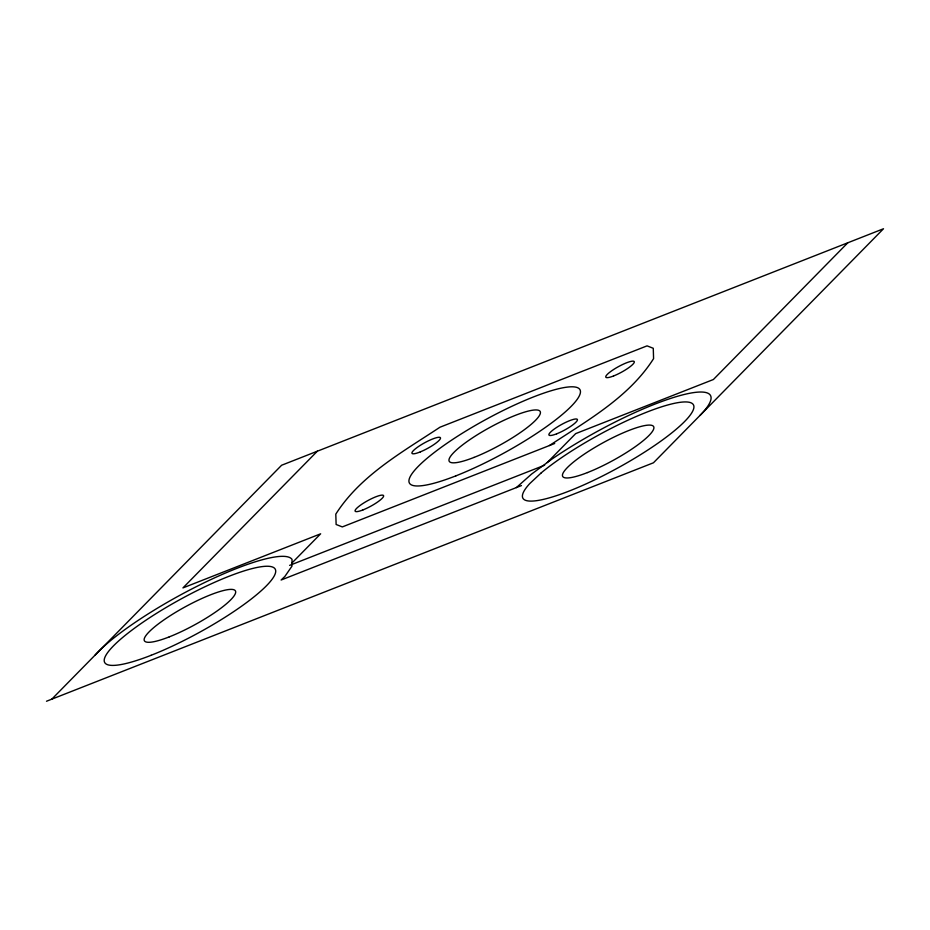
<?xml version="1.0" encoding="UTF-8"?>
<svg xmlns="http://www.w3.org/2000/svg" width="930" height="930" viewBox="0 0 930 930"><rect width="100%" height="100%" fill="white"/><g stroke="black" fill="none" stroke-linecap="round" stroke-linejoin="round"><path stroke-width="1.4" d="M51.848 699.128L281.616 465.244L883.5 228.757L653.441 462.791L46.5 701.243M317.363 451.178L182.943 587.911L320.652 533.808L291.974 562.987M547.259 462.536L575.67 433.624L713.38 379.521L847.8 242.788M516.359 487.599L531.53 474.114L551.92 459.095A116.669 22.866 -28.7 0 1 676.866 396.471A116.669 22.866 -28.7 0 1 699.965 415.466M549.456 445.54C586.888 420.732 628.913 397.436 653.581 358.643L653.267 348.285L647.059 345.867L439.937 427.23C402.504 452.038 360.48 475.335 335.8 514.127L336.125 524.485L342.321 526.915L554.687 443.482M289.637 565.37L544.654 465.186M521.451 485.588L281.116 580.018L284.882 576.426L291.927 566.231L292.032 559.407A116.669 22.866 -28.7 0 0 203.751 582.971A116.669 22.866 -28.7 0 0 94.988 655.243M541.283 472.812L529.658 483.681A97.22 19.053 -28.7 0 0 610.01 472.149A97.22 19.053 -28.7 0 0 685.096 401.934A97.22 19.053 -28.7 0 0 541.283 472.812M474.009 457.421A51.848 10.16 -28.7 0 0 540.365 411.99A51.848 10.16 -28.7 0 0 469.697 439.75A51.848 10.16 -28.7 0 0 474.009 457.421M455.921 475.835A97.22 19.053 -28.7 0 0 580.332 390.635A97.22 19.053 -28.7 0 0 447.83 442.692A97.22 19.053 -28.7 0 0 455.921 475.835M420.348 451.875A16.205 3.174 -28.7 0 0 440.448 437.774A16.205 3.174 -28.7 0 0 417.872 446.958A16.205 3.174 -28.7 0 0 420.348 451.875M362.886 509.954A16.205 3.174 -28.7 0 0 383.625 495.76A16.205 3.174 -28.7 0 0 361.538 504.432A16.205 3.174 -28.7 0 0 362.886 509.954M613.567 375.964A16.205 3.174 -28.7 0 0 634.307 361.77A16.205 3.174 -28.7 0 0 612.219 370.442A16.205 3.174 -28.7 0 0 613.567 375.964M556.698 433.81A16.205 3.174 -28.7 0 0 577.437 419.616A16.205 3.174 -28.7 0 0 555.35 428.288A16.205 3.174 -28.7 0 0 556.698 433.81M587.481 472.568A51.848 10.16 -28.7 0 0 653.837 427.126A51.848 10.16 -28.7 0 0 583.168 454.898A51.848 10.16 -28.7 0 0 587.481 472.568M151.16 655.278A97.22 19.053 -28.7 0 0 275.582 570.078A97.22 19.053 -28.7 0 0 143.069 622.147A97.22 19.053 -28.7 0 0 151.16 655.278M169.26 636.876A51.848 10.16 -28.7 0 0 235.616 591.433A51.848 10.16 -28.7 0 0 164.936 619.194A51.848 10.16 -28.7 0 0 169.26 636.876"/></g></svg>
